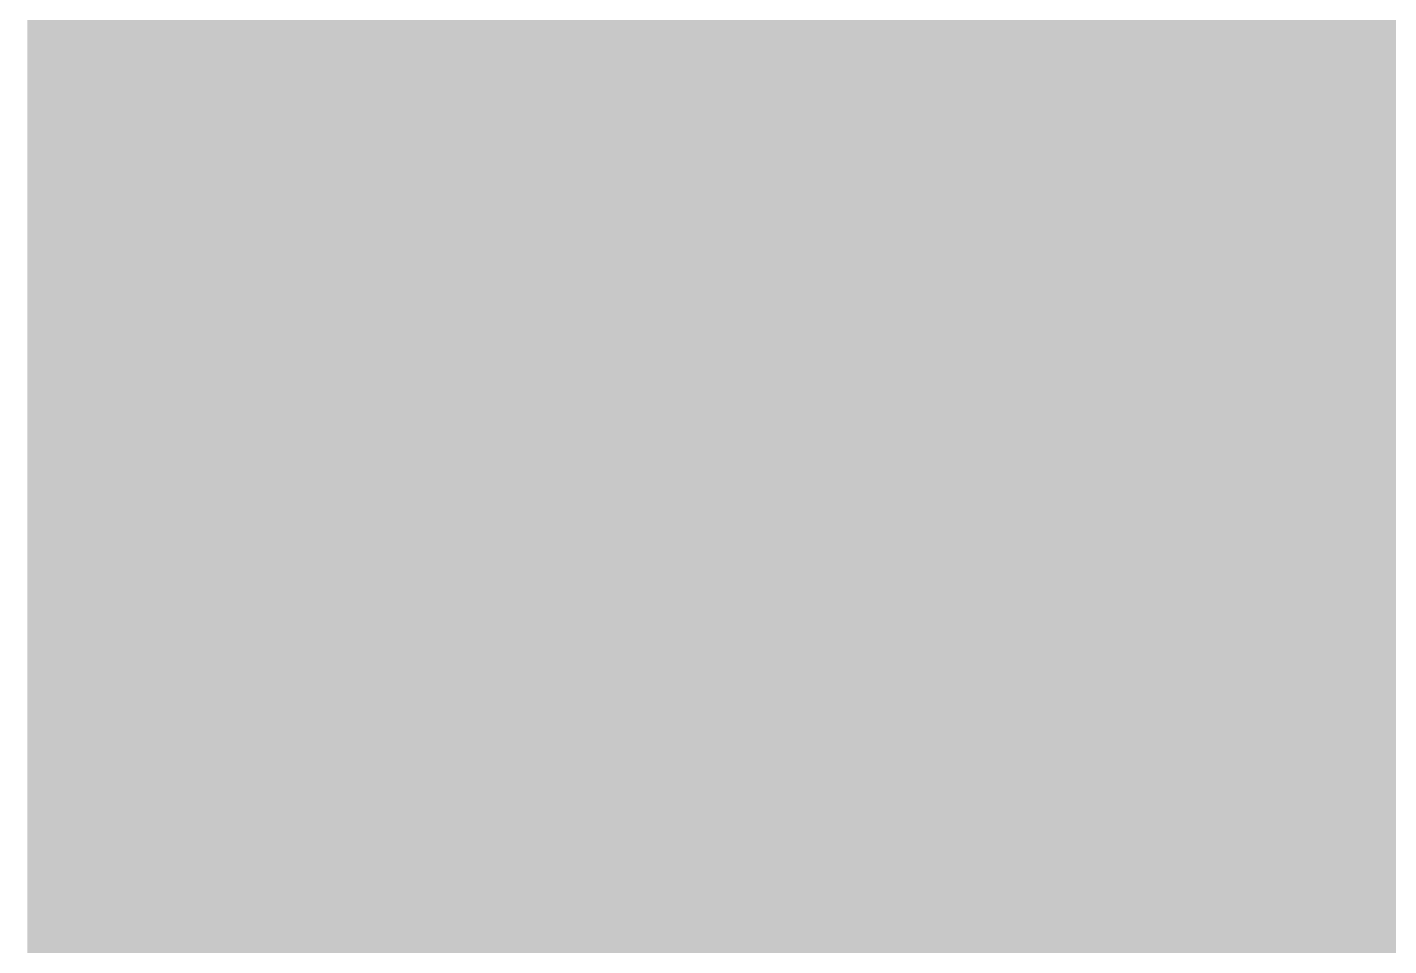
# Model space of a CAD drawing. Extents: x -0.1 to 65.1, y -1.2 to 30.1.
# Drawn here: x 29.7658 to 30.1385, y 7.5514 to 7.8029 of the extents above; entities that cross this region are included whole.
import ezdxf

# ---------------------------------------------------------------- set-up
doc = ezdxf.new("R2010")
doc.units = 0
doc.header["$MEASUREMENT"] = 0
doc.layers.get('0').update_dxf_attribs({"linetype": 'CONTINUOUS'})
doc.layers.add('2D_LINE_126', color=7, linetype='CONTINUOUS')

# ---------------------------------------------------------------- blocks, each defined once
blk = doc.blocks.new('DRAWING_63')
at = {"layer": '2D_LINE_126', "const_width": 0.0254}
for points in [[(-0.56007, 0.03429), (-0.56007, 0.04572), (-0.56007, 0.05715), (-0.56007, 0.06858), (-0.56007, 0.08001), (-0.56007, 0.09144), (-0.56007, 0.10287), (-0.56007, 0.1143), (-0.56007, 0.12573), (-0.56007, 0.13716), (-0.56007, 0.14859), (-0.56007, 0.16002), (-0.56007, 0.17145), (-0.56007, 0.18288), (-0.56007, 0.19431), (-0.56007, 0.20574), (-0.56007, 0.21717), (-0.56007, 0.2286), (-0.56007, 0.24003), (-0.56007, 0.25146), (-0.56007, 0.26289), (-0.56007, 0.27432), (-0.56007, 0.28575), (-0.56007, 0.29718), (-0.56007, 0.30861), (-0.56007, 0.32004)], [(-0.54864, 0.03429), (-0.54864, 0.04572), (-0.54864, 0.05715), (-0.54864, 0.06858), (-0.54864, 0.08001), (-0.54864, 0.09144), (-0.54864, 0.10287), (-0.54864, 0.1143), (-0.54864, 0.12573), (-0.54864, 0.13716), (-0.54864, 0.14859), (-0.54864, 0.16002), (-0.54864, 0.17145), (-0.54864, 0.18288), (-0.54864, 0.19431), (-0.54864, 0.20574), (-0.54864, 0.21717), (-0.54864, 0.2286), (-0.54864, 0.24003), (-0.54864, 0.25146), (-0.54864, 0.26289), (-0.54864, 0.27432), (-0.54864, 0.28575), (-0.54864, 0.29718), (-0.54864, 0.30861), (-0.54864, 0.32004)], [(-0.53721, 0.03429), (-0.53721, 0.04572), (-0.53721, 0.05715), (-0.53721, 0.06858), (-0.53721, 0.08001), (-0.53721, 0.09144), (-0.53721, 0.10287), (-0.53721, 0.1143), (-0.53721, 0.12573), (-0.53721, 0.13716), (-0.53721, 0.14859), (-0.53721, 0.16002), (-0.53721, 0.17145), (-0.53721, 0.18288), (-0.53721, 0.19431), (-0.53721, 0.20574), (-0.53721, 0.21717), (-0.53721, 0.2286), (-0.53721, 0.24003), (-0.53721, 0.25146), (-0.53721, 0.26289), (-0.53721, 0.27432), (-0.53721, 0.28575), (-0.53721, 0.29718), (-0.53721, 0.30861), (-0.53721, 0.32004)], [(-0.52578, 0.03429), (-0.52578, 0.04572), (-0.52578, 0.05715), (-0.52578, 0.06858), (-0.52578, 0.08001), (-0.52578, 0.09144), (-0.52578, 0.10287), (-0.52578, 0.1143), (-0.52578, 0.12573), (-0.52578, 0.13716), (-0.52578, 0.14859), (-0.52578, 0.16002), (-0.52578, 0.17145), (-0.52578, 0.18288), (-0.52578, 0.19431), (-0.52578, 0.20574), (-0.52578, 0.21717), (-0.52578, 0.2286), (-0.52578, 0.24003), (-0.52578, 0.25146), (-0.52578, 0.26289), (-0.52578, 0.27432), (-0.52578, 0.28575), (-0.52578, 0.29718), (-0.52578, 0.30861), (-0.52578, 0.32004)], [(-0.51435, 0.03429), (-0.51435, 0.04572), (-0.51435, 0.05715), (-0.51435, 0.06858), (-0.51435, 0.08001), (-0.51435, 0.09144), (-0.51435, 0.10287), (-0.51435, 0.1143), (-0.51435, 0.12573), (-0.51435, 0.13716), (-0.51435, 0.14859), (-0.51435, 0.16002), (-0.51435, 0.17145), (-0.51435, 0.18288), (-0.51435, 0.19431), (-0.51435, 0.20574), (-0.51435, 0.21717), (-0.51435, 0.2286), (-0.51435, 0.24003), (-0.51435, 0.25146), (-0.51435, 0.26289), (-0.51435, 0.27432), (-0.51435, 0.28575), (-0.51435, 0.29718), (-0.51435, 0.30861), (-0.51435, 0.32004)], [(-0.50292, 0.03429), (-0.50292, 0.04572), (-0.50292, 0.05715), (-0.50292, 0.06858), (-0.50292, 0.08001), (-0.50292, 0.09144), (-0.50292, 0.10287), (-0.50292, 0.1143), (-0.50292, 0.12573), (-0.50292, 0.13716), (-0.50292, 0.14859), (-0.50292, 0.16002), (-0.50292, 0.17145), (-0.50292, 0.18288), (-0.50292, 0.19431), (-0.50292, 0.20574), (-0.50292, 0.21717), (-0.50292, 0.2286), (-0.50292, 0.24003), (-0.50292, 0.25146), (-0.50292, 0.26289), (-0.50292, 0.27432), (-0.50292, 0.28575), (-0.50292, 0.29718), (-0.50292, 0.30861), (-0.50292, 0.32004)], [(-0.49149, 0.03429), (-0.49149, 0.04572), (-0.49149, 0.05715), (-0.49149, 0.06858), (-0.49149, 0.08001), (-0.49149, 0.09144), (-0.49149, 0.10287), (-0.49149, 0.1143), (-0.49149, 0.12573), (-0.49149, 0.13716), (-0.49149, 0.14859), (-0.49149, 0.16002), (-0.49149, 0.17145), (-0.49149, 0.18288), (-0.49149, 0.19431), (-0.49149, 0.20574), (-0.49149, 0.21717), (-0.49149, 0.2286), (-0.49149, 0.24003), (-0.49149, 0.25146), (-0.49149, 0.26289), (-0.49149, 0.27432), (-0.49149, 0.28575), (-0.49149, 0.29718), (-0.49149, 0.30861), (-0.49149, 0.32004)], [(-0.48006, 0.03429), (-0.48006, 0.04572), (-0.48006, 0.05715), (-0.48006, 0.06858), (-0.48006, 0.08001), (-0.48006, 0.09144), (-0.48006, 0.10287), (-0.48006, 0.1143), (-0.48006, 0.12573), (-0.48006, 0.13716), (-0.48006, 0.14859), (-0.48006, 0.16002), (-0.48006, 0.17145), (-0.48006, 0.18288), (-0.48006, 0.19431), (-0.48006, 0.20574), (-0.48006, 0.21717), (-0.48006, 0.2286), (-0.48006, 0.24003), (-0.48006, 0.25146), (-0.48006, 0.26289), (-0.48006, 0.27432), (-0.48006, 0.28575), (-0.48006, 0.29718), (-0.48006, 0.30861), (-0.48006, 0.32004)], [(-0.46863, 0.03429), (-0.46863, 0.04572), (-0.46863, 0.05715), (-0.46863, 0.06858), (-0.46863, 0.08001), (-0.46863, 0.09144), (-0.46863, 0.10287), (-0.46863, 0.1143), (-0.46863, 0.12573), (-0.46863, 0.13716), (-0.46863, 0.14859), (-0.46863, 0.16002), (-0.46863, 0.17145), (-0.46863, 0.18288), (-0.46863, 0.19431), (-0.46863, 0.20574), (-0.46863, 0.21717), (-0.46863, 0.2286), (-0.46863, 0.24003), (-0.46863, 0.25146), (-0.46863, 0.26289), (-0.46863, 0.27432), (-0.46863, 0.28575), (-0.46863, 0.29718), (-0.46863, 0.30861), (-0.46863, 0.32004)], [(-0.4572, 0.03429), (-0.4572, 0.04572), (-0.4572, 0.05715), (-0.4572, 0.06858), (-0.4572, 0.08001), (-0.4572, 0.09144), (-0.4572, 0.10287), (-0.4572, 0.1143), (-0.4572, 0.12573), (-0.4572, 0.13716), (-0.4572, 0.14859), (-0.4572, 0.16002), (-0.4572, 0.17145), (-0.4572, 0.18288), (-0.4572, 0.19431), (-0.4572, 0.20574), (-0.4572, 0.21717), (-0.4572, 0.2286), (-0.4572, 0.24003), (-0.4572, 0.25146), (-0.4572, 0.26289), (-0.4572, 0.27432), (-0.4572, 0.28575), (-0.4572, 0.29718), (-0.4572, 0.30861), (-0.4572, 0.32004)], [(-0.44577, 0.03429), (-0.44577, 0.04572), (-0.44577, 0.05715), (-0.44577, 0.06858), (-0.44577, 0.08001), (-0.44577, 0.09144), (-0.44577, 0.10287), (-0.44577, 0.1143), (-0.44577, 0.12573), (-0.44577, 0.13716), (-0.44577, 0.14859), (-0.44577, 0.16002), (-0.44577, 0.17145), (-0.44577, 0.18288), (-0.44577, 0.19431), (-0.44577, 0.20574), (-0.44577, 0.21717), (-0.44577, 0.2286), (-0.44577, 0.24003), (-0.44577, 0.25146), (-0.44577, 0.26289), (-0.44577, 0.27432), (-0.44577, 0.28575), (-0.44577, 0.29718), (-0.44577, 0.30861), (-0.44577, 0.32004)], [(-0.43434, 0.03429), (-0.43434, 0.04572), (-0.43434, 0.05715), (-0.43434, 0.06858), (-0.43434, 0.08001), (-0.43434, 0.09144), (-0.43434, 0.10287), (-0.43434, 0.1143), (-0.43434, 0.12573), (-0.43434, 0.13716), (-0.43434, 0.14859), (-0.43434, 0.16002), (-0.43434, 0.17145), (-0.43434, 0.18288), (-0.43434, 0.19431), (-0.43434, 0.20574), (-0.43434, 0.21717), (-0.43434, 0.2286), (-0.43434, 0.24003), (-0.43434, 0.25146), (-0.43434, 0.26289), (-0.43434, 0.27432), (-0.43434, 0.28575), (-0.43434, 0.29718), (-0.43434, 0.30861), (-0.43434, 0.32004)], [(-0.42291, 0.03429), (-0.42291, 0.04572), (-0.42291, 0.05715), (-0.42291, 0.06858), (-0.42291, 0.08001), (-0.42291, 0.09144), (-0.42291, 0.10287), (-0.42291, 0.1143), (-0.42291, 0.12573), (-0.42291, 0.13716), (-0.42291, 0.14859), (-0.42291, 0.16002), (-0.42291, 0.17145), (-0.42291, 0.18288), (-0.42291, 0.19431), (-0.42291, 0.20574), (-0.42291, 0.21717), (-0.42291, 0.2286), (-0.42291, 0.24003), (-0.42291, 0.25146), (-0.42291, 0.26289), (-0.42291, 0.27432), (-0.42291, 0.28575), (-0.42291, 0.29718), (-0.42291, 0.30861), (-0.42291, 0.32004)], [(-0.41148, 0.03429), (-0.41148, 0.04572), (-0.41148, 0.05715), (-0.41148, 0.06858), (-0.41148, 0.08001), (-0.41148, 0.09144), (-0.41148, 0.10287), (-0.41148, 0.1143), (-0.41148, 0.12573), (-0.41148, 0.13716), (-0.41148, 0.14859), (-0.41148, 0.16002), (-0.41148, 0.17145), (-0.41148, 0.18288), (-0.41148, 0.19431), (-0.41148, 0.20574), (-0.41148, 0.21717), (-0.41148, 0.2286), (-0.41148, 0.24003), (-0.41148, 0.25146), (-0.41148, 0.26289), (-0.41148, 0.27432), (-0.41148, 0.28575), (-0.41148, 0.29718), (-0.41148, 0.30861), (-0.41148, 0.32004)], [(-0.40005, 0.03429), (-0.40005, 0.04572), (-0.40005, 0.05715), (-0.40005, 0.06858), (-0.40005, 0.08001), (-0.40005, 0.09144), (-0.40005, 0.10287), (-0.40005, 0.1143), (-0.40005, 0.12573), (-0.40005, 0.13716), (-0.40005, 0.14859), (-0.40005, 0.16002), (-0.40005, 0.17145), (-0.40005, 0.18288), (-0.40005, 0.19431), (-0.40005, 0.20574), (-0.40005, 0.21717), (-0.40005, 0.2286), (-0.40005, 0.24003), (-0.40005, 0.25146), (-0.40005, 0.26289), (-0.40005, 0.27432), (-0.40005, 0.28575), (-0.40005, 0.29718), (-0.40005, 0.30861), (-0.40005, 0.32004)], [(-0.38862, 0.03429), (-0.38862, 0.04572), (-0.38862, 0.05715), (-0.38862, 0.06858), (-0.38862, 0.08001), (-0.38862, 0.09144), (-0.38862, 0.10287), (-0.38862, 0.1143), (-0.38862, 0.12573), (-0.38862, 0.13716), (-0.38862, 0.14859), (-0.38862, 0.16002), (-0.38862, 0.17145), (-0.38862, 0.18288), (-0.38862, 0.19431), (-0.38862, 0.20574), (-0.38862, 0.21717), (-0.38862, 0.2286), (-0.38862, 0.24003), (-0.38862, 0.25146), (-0.38862, 0.26289), (-0.38862, 0.27432), (-0.38862, 0.28575), (-0.38862, 0.29718), (-0.38862, 0.30861), (-0.38862, 0.32004)], [(-0.37719, 0.03429), (-0.37719, 0.04572), (-0.37719, 0.05715), (-0.37719, 0.06858), (-0.37719, 0.08001), (-0.37719, 0.09144), (-0.37719, 0.10287), (-0.37719, 0.1143), (-0.37719, 0.12573), (-0.37719, 0.13716), (-0.37719, 0.14859), (-0.37719, 0.16002), (-0.37719, 0.17145), (-0.37719, 0.18288), (-0.37719, 0.19431), (-0.37719, 0.20574), (-0.37719, 0.21717), (-0.37719, 0.2286), (-0.37719, 0.24003), (-0.37719, 0.25146), (-0.37719, 0.26289), (-0.37719, 0.27432), (-0.37719, 0.28575), (-0.37719, 0.29718), (-0.37719, 0.30861), (-0.37719, 0.32004)], [(-0.36576, 0.03429), (-0.36576, 0.04572), (-0.36576, 0.05715), (-0.36576, 0.06858), (-0.36576, 0.08001), (-0.36576, 0.09144), (-0.36576, 0.10287), (-0.36576, 0.1143), (-0.36576, 0.12573), (-0.36576, 0.13716), (-0.36576, 0.14859), (-0.36576, 0.16002), (-0.36576, 0.17145), (-0.36576, 0.18288), (-0.36576, 0.19431), (-0.36576, 0.20574), (-0.36576, 0.21717), (-0.36576, 0.2286), (-0.36576, 0.24003), (-0.36576, 0.25146), (-0.36576, 0.26289), (-0.36576, 0.27432), (-0.36576, 0.28575), (-0.36576, 0.29718), (-0.36576, 0.30861), (-0.36576, 0.32004)], [(-0.35433, 0.03429), (-0.35433, 0.04572), (-0.35433, 0.05715), (-0.35433, 0.06858), (-0.35433, 0.08001), (-0.35433, 0.09144), (-0.35433, 0.10287), (-0.35433, 0.1143), (-0.35433, 0.12573), (-0.35433, 0.13716), (-0.35433, 0.14859), (-0.35433, 0.16002), (-0.35433, 0.17145), (-0.35433, 0.18288), (-0.35433, 0.19431), (-0.35433, 0.20574), (-0.35433, 0.21717), (-0.35433, 0.2286), (-0.35433, 0.24003), (-0.35433, 0.25146), (-0.35433, 0.26289), (-0.35433, 0.27432), (-0.35433, 0.28575), (-0.35433, 0.29718), (-0.35433, 0.30861), (-0.35433, 0.32004)], [(-0.3429, 0.03429), (-0.3429, 0.04572), (-0.3429, 0.05715), (-0.3429, 0.06858), (-0.3429, 0.08001), (-0.3429, 0.09144), (-0.3429, 0.10287), (-0.3429, 0.1143), (-0.3429, 0.12573), (-0.3429, 0.13716), (-0.3429, 0.14859), (-0.3429, 0.16002), (-0.3429, 0.17145), (-0.3429, 0.18288), (-0.3429, 0.19431), (-0.3429, 0.20574), (-0.3429, 0.21717), (-0.3429, 0.2286), (-0.3429, 0.24003), (-0.3429, 0.25146), (-0.3429, 0.26289), (-0.3429, 0.27432), (-0.3429, 0.28575), (-0.3429, 0.29718), (-0.3429, 0.30861), (-0.3429, 0.32004)], [(-0.33147, 0.03429), (-0.33147, 0.04572), (-0.33147, 0.05715), (-0.33147, 0.06858), (-0.33147, 0.08001), (-0.33147, 0.09144), (-0.33147, 0.10287), (-0.33147, 0.1143), (-0.33147, 0.12573), (-0.33147, 0.13716), (-0.33147, 0.14859), (-0.33147, 0.16002), (-0.33147, 0.17145), (-0.33147, 0.18288), (-0.33147, 0.19431), (-0.33147, 0.20574), (-0.33147, 0.21717), (-0.33147, 0.2286), (-0.33147, 0.24003), (-0.33147, 0.25146), (-0.33147, 0.26289), (-0.33147, 0.27432), (-0.33147, 0.28575), (-0.33147, 0.29718), (-0.33147, 0.30861), (-0.33147, 0.32004)], [(-0.32004, 0.03429), (-0.32004, 0.04572), (-0.32004, 0.05715), (-0.32004, 0.06858), (-0.32004, 0.08001), (-0.32004, 0.09144), (-0.32004, 0.10287), (-0.32004, 0.1143), (-0.32004, 0.12573), (-0.32004, 0.13716), (-0.32004, 0.14859), (-0.32004, 0.16002), (-0.32004, 0.17145), (-0.32004, 0.18288), (-0.32004, 0.19431), (-0.32004, 0.20574), (-0.32004, 0.21717), (-0.32004, 0.2286), (-0.32004, 0.24003), (-0.32004, 0.25146), (-0.32004, 0.26289), (-0.32004, 0.27432), (-0.32004, 0.28575), (-0.32004, 0.29718), (-0.32004, 0.30861), (-0.32004, 0.32004)], [(-0.30861, 0.03429), (-0.30861, 0.04572), (-0.30861, 0.05715), (-0.30861, 0.06858), (-0.30861, 0.08001), (-0.30861, 0.09144), (-0.30861, 0.10287), (-0.30861, 0.1143), (-0.30861, 0.12573), (-0.30861, 0.13716), (-0.30861, 0.14859), (-0.30861, 0.16002), (-0.30861, 0.17145), (-0.30861, 0.18288), (-0.30861, 0.19431), (-0.30861, 0.20574), (-0.30861, 0.21717), (-0.30861, 0.2286), (-0.30861, 0.24003), (-0.30861, 0.25146), (-0.30861, 0.26289), (-0.30861, 0.27432), (-0.30861, 0.28575), (-0.30861, 0.29718), (-0.30861, 0.30861), (-0.30861, 0.32004)], [(-0.26289, 0.03429), (-0.26289, 0.04572), (-0.26289, 0.05715), (-0.26289, 0.06858), (-0.26289, 0.08001), (-0.26289, 0.09144), (-0.26289, 0.10287), (-0.26289, 0.1143), (-0.26289, 0.12573), (-0.26289, 0.13716), (-0.26289, 0.14859), (-0.26289, 0.16002), (-0.26289, 0.17145), (-0.26289, 0.18288), (-0.26289, 0.19431), (-0.26289, 0.20574), (-0.26289, 0.21717), (-0.26289, 0.2286), (-0.26289, 0.24003), (-0.26289, 0.25146), (-0.26289, 0.26289), (-0.26289, 0.27432), (-0.26289, 0.28575), (-0.26289, 0.29718), (-0.26289, 0.30861), (-0.26289, 0.32004)], [(-0.5715, 0.32004), (-0.5715, 0.30861), (-0.5715, 0.29718), (-0.5715, 0.28575), (-0.5715, 0.27432), (-0.5715, 0.26289), (-0.5715, 0.25146), (-0.5715, 0.24003), (-0.5715, 0.2286), (-0.5715, 0.21717), (-0.5715, 0.20574), (-0.5715, 0.19431), (-0.5715, 0.18288), (-0.5715, 0.17145), (-0.5715, 0.16002), (-0.5715, 0.14859), (-0.5715, 0.13716), (-0.5715, 0.12573), (-0.5715, 0.1143), (-0.5715, 0.10287), (-0.5715, 0.09144), (-0.5715, 0.08001), (-0.5715, 0.06858), (-0.5715, 0.05715), (-0.5715, 0.04572), (-0.5715, 0.03429)], [(-0.28575, 0.03429), (-0.28575, 0.04572), (-0.28575, 0.05715), (-0.28575, 0.06858), (-0.28575, 0.08001), (-0.28575, 0.09144), (-0.28575, 0.10287), (-0.28575, 0.1143), (-0.28575, 0.12573), (-0.28575, 0.13716), (-0.28575, 0.14859), (-0.28575, 0.16002), (-0.28575, 0.17145), (-0.28575, 0.18288), (-0.28575, 0.19431), (-0.28575, 0.20574), (-0.28575, 0.21717), (-0.28575, 0.2286), (-0.28575, 0.24003), (-0.28575, 0.25146), (-0.28575, 0.26289), (-0.28575, 0.27432), (-0.28575, 0.28575), (-0.28575, 0.29718), (-0.28575, 0.30861), (-0.28575, 0.32004)], [(-0.27432, 0.03429), (-0.27432, 0.04572), (-0.27432, 0.05715), (-0.27432, 0.06858), (-0.27432, 0.08001), (-0.27432, 0.09144), (-0.27432, 0.10287), (-0.27432, 0.1143), (-0.27432, 0.12573), (-0.27432, 0.13716), (-0.27432, 0.14859), (-0.27432, 0.16002), (-0.27432, 0.17145), (-0.27432, 0.18288), (-0.27432, 0.19431), (-0.27432, 0.20574), (-0.27432, 0.21717), (-0.27432, 0.2286), (-0.27432, 0.24003), (-0.27432, 0.25146), (-0.27432, 0.26289), (-0.27432, 0.27432), (-0.27432, 0.28575), (-0.27432, 0.29718), (-0.27432, 0.30861), (-0.27432, 0.32004)], [(-0.25146, 0.03429), (-0.25146, 0.04572), (-0.25146, 0.05715), (-0.25146, 0.06858), (-0.25146, 0.08001), (-0.25146, 0.09144), (-0.25146, 0.10287), (-0.25146, 0.1143), (-0.25146, 0.12573), (-0.25146, 0.13716), (-0.25146, 0.14859), (-0.25146, 0.16002), (-0.25146, 0.17145), (-0.25146, 0.18288), (-0.25146, 0.19431), (-0.25146, 0.20574), (-0.25146, 0.21717), (-0.25146, 0.2286), (-0.25146, 0.24003), (-0.25146, 0.25146), (-0.25146, 0.26289), (-0.25146, 0.27432), (-0.25146, 0.28575), (-0.25146, 0.29718), (-0.25146, 0.30861), (-0.25146, 0.32004)], [(-0.2286, 0.03429), (-0.2286, 0.04572), (-0.2286, 0.05715), (-0.2286, 0.06858), (-0.2286, 0.08001), (-0.2286, 0.09144), (-0.2286, 0.10287), (-0.2286, 0.1143), (-0.2286, 0.12573), (-0.2286, 0.13716), (-0.2286, 0.14859), (-0.2286, 0.16002), (-0.2286, 0.17145), (-0.2286, 0.18288), (-0.2286, 0.19431), (-0.2286, 0.20574), (-0.2286, 0.21717), (-0.2286, 0.2286), (-0.2286, 0.24003), (-0.2286, 0.25146), (-0.2286, 0.26289), (-0.2286, 0.27432), (-0.2286, 0.28575), (-0.2286, 0.29718), (-0.2286, 0.30861), (-0.2286, 0.32004)], [(-0.21717, 0.03429), (-0.21717, 0.04572), (-0.21717, 0.05715), (-0.21717, 0.06858), (-0.21717, 0.08001), (-0.21717, 0.09144), (-0.21717, 0.10287), (-0.21717, 0.1143), (-0.21717, 0.12573), (-0.21717, 0.13716), (-0.21717, 0.14859), (-0.21717, 0.16002), (-0.21717, 0.17145), (-0.21717, 0.18288), (-0.21717, 0.19431), (-0.21717, 0.20574), (-0.21717, 0.21717), (-0.21717, 0.2286), (-0.21717, 0.24003), (-0.21717, 0.25146), (-0.21717, 0.26289), (-0.21717, 0.27432), (-0.21717, 0.28575), (-0.21717, 0.29718), (-0.21717, 0.30861), (-0.21717, 0.32004)], [(-0.19431, 0.30861), (-0.20574, 0.30861), (-0.20574, 0.32004)], [(-0.19431, 0.29718), (-0.20574, 0.29718), (-0.20574, 0.30861), (-0.21717, 0.30861), (-0.2286, 0.30861), (-0.24003, 0.30861), (-0.24003, 0.32004)], [(-0.19431, 0.28575), (-0.20574, 0.28575), (-0.20574, 0.29718), (-0.21717, 0.29718), (-0.2286, 0.29718), (-0.24003, 0.29718), (-0.24003, 0.30861), (-0.25146, 0.30861), (-0.26289, 0.30861), (-0.27432, 0.30861), (-0.28575, 0.30861), (-0.29718, 0.30861), (-0.29718, 0.32004)], [(-0.19431, 0.27432), (-0.20574, 0.27432), (-0.20574, 0.28575), (-0.21717, 0.28575), (-0.2286, 0.28575), (-0.24003, 0.28575), (-0.24003, 0.29718), (-0.25146, 0.29718), (-0.26289, 0.29718), (-0.27432, 0.29718), (-0.28575, 0.29718), (-0.29718, 0.29718), (-0.29718, 0.30861), (-0.30861, 0.30861), (-0.32004, 0.30861), (-0.33147, 0.30861), (-0.3429, 0.30861), (-0.35433, 0.30861), (-0.36576, 0.30861), (-0.37719, 0.30861), (-0.38862, 0.30861), (-0.40005, 0.30861), (-0.41148, 0.30861), (-0.42291, 0.30861), (-0.43434, 0.30861), (-0.44577, 0.30861), (-0.4572, 0.30861), (-0.46863, 0.30861), (-0.48006, 0.30861), (-0.49149, 0.30861), (-0.50292, 0.30861), (-0.51435, 0.30861), (-0.52578, 0.30861), (-0.53721, 0.30861), (-0.54864, 0.30861), (-0.56007, 0.30861), (-0.5715, 0.30861)], [(-0.19431, 0.26289), (-0.20574, 0.26289), (-0.20574, 0.27432), (-0.21717, 0.27432), (-0.2286, 0.27432), (-0.24003, 0.27432), (-0.24003, 0.28575), (-0.25146, 0.28575), (-0.26289, 0.28575), (-0.27432, 0.28575), (-0.28575, 0.28575), (-0.29718, 0.28575), (-0.29718, 0.29718), (-0.30861, 0.29718), (-0.32004, 0.29718), (-0.33147, 0.29718), (-0.3429, 0.29718), (-0.35433, 0.29718), (-0.36576, 0.29718), (-0.37719, 0.29718), (-0.38862, 0.29718), (-0.40005, 0.29718), (-0.41148, 0.29718), (-0.42291, 0.29718), (-0.43434, 0.29718), (-0.44577, 0.29718), (-0.4572, 0.29718), (-0.46863, 0.29718), (-0.48006, 0.29718), (-0.49149, 0.29718), (-0.50292, 0.29718), (-0.51435, 0.29718), (-0.52578, 0.29718), (-0.53721, 0.29718), (-0.54864, 0.29718), (-0.56007, 0.29718), (-0.5715, 0.29718)], [(-0.19431, 0.25146), (-0.20574, 0.25146), (-0.20574, 0.26289), (-0.21717, 0.26289), (-0.2286, 0.26289), (-0.24003, 0.26289), (-0.24003, 0.27432), (-0.25146, 0.27432), (-0.26289, 0.27432), (-0.27432, 0.27432), (-0.28575, 0.27432), (-0.29718, 0.27432), (-0.29718, 0.28575), (-0.30861, 0.28575), (-0.32004, 0.28575), (-0.33147, 0.28575), (-0.3429, 0.28575), (-0.35433, 0.28575), (-0.36576, 0.28575), (-0.37719, 0.28575), (-0.38862, 0.28575), (-0.40005, 0.28575), (-0.41148, 0.28575), (-0.42291, 0.28575), (-0.43434, 0.28575), (-0.44577, 0.28575), (-0.4572, 0.28575), (-0.46863, 0.28575), (-0.48006, 0.28575), (-0.49149, 0.28575), (-0.50292, 0.28575), (-0.51435, 0.28575), (-0.52578, 0.28575), (-0.53721, 0.28575), (-0.54864, 0.28575), (-0.56007, 0.28575), (-0.5715, 0.28575)], [(-0.19431, 0.24003), (-0.20574, 0.24003), (-0.20574, 0.25146), (-0.21717, 0.25146), (-0.2286, 0.25146), (-0.24003, 0.25146), (-0.24003, 0.26289), (-0.25146, 0.26289), (-0.26289, 0.26289), (-0.27432, 0.26289), (-0.28575, 0.26289), (-0.29718, 0.26289), (-0.29718, 0.27432), (-0.30861, 0.27432), (-0.32004, 0.27432), (-0.33147, 0.27432), (-0.3429, 0.27432), (-0.35433, 0.27432), (-0.36576, 0.27432), (-0.37719, 0.27432), (-0.38862, 0.27432), (-0.40005, 0.27432), (-0.41148, 0.27432), (-0.42291, 0.27432), (-0.43434, 0.27432), (-0.44577, 0.27432), (-0.4572, 0.27432), (-0.46863, 0.27432), (-0.48006, 0.27432), (-0.49149, 0.27432), (-0.50292, 0.27432), (-0.51435, 0.27432), (-0.52578, 0.27432), (-0.53721, 0.27432), (-0.54864, 0.27432), (-0.56007, 0.27432), (-0.5715, 0.27432)], [(-0.19431, 0.2286), (-0.20574, 0.2286), (-0.20574, 0.24003), (-0.21717, 0.24003), (-0.2286, 0.24003), (-0.24003, 0.24003), (-0.24003, 0.25146), (-0.25146, 0.25146), (-0.26289, 0.25146), (-0.27432, 0.25146), (-0.28575, 0.25146), (-0.29718, 0.25146), (-0.29718, 0.26289), (-0.30861, 0.26289), (-0.32004, 0.26289), (-0.33147, 0.26289), (-0.3429, 0.26289), (-0.35433, 0.26289), (-0.36576, 0.26289), (-0.37719, 0.26289), (-0.38862, 0.26289), (-0.40005, 0.26289), (-0.41148, 0.26289), (-0.42291, 0.26289), (-0.43434, 0.26289), (-0.44577, 0.26289), (-0.4572, 0.26289), (-0.46863, 0.26289), (-0.48006, 0.26289), (-0.49149, 0.26289), (-0.50292, 0.26289), (-0.51435, 0.26289), (-0.52578, 0.26289), (-0.53721, 0.26289), (-0.54864, 0.26289), (-0.56007, 0.26289), (-0.5715, 0.26289)], [(-0.19431, 0.21717), (-0.20574, 0.21717), (-0.20574, 0.2286), (-0.21717, 0.2286), (-0.2286, 0.2286), (-0.24003, 0.2286), (-0.24003, 0.24003), (-0.25146, 0.24003), (-0.26289, 0.24003), (-0.27432, 0.24003), (-0.28575, 0.24003), (-0.29718, 0.24003), (-0.29718, 0.25146), (-0.30861, 0.25146), (-0.32004, 0.25146), (-0.33147, 0.25146), (-0.3429, 0.25146), (-0.35433, 0.25146), (-0.36576, 0.25146), (-0.37719, 0.25146), (-0.38862, 0.25146), (-0.40005, 0.25146), (-0.41148, 0.25146), (-0.42291, 0.25146), (-0.43434, 0.25146), (-0.44577, 0.25146), (-0.4572, 0.25146), (-0.46863, 0.25146), (-0.48006, 0.25146), (-0.49149, 0.25146), (-0.50292, 0.25146), (-0.51435, 0.25146), (-0.52578, 0.25146), (-0.53721, 0.25146), (-0.54864, 0.25146), (-0.56007, 0.25146), (-0.5715, 0.25146)], [(-0.19431, 0.20574), (-0.20574, 0.20574), (-0.20574, 0.21717), (-0.21717, 0.21717), (-0.2286, 0.21717), (-0.24003, 0.21717), (-0.24003, 0.2286), (-0.25146, 0.2286), (-0.26289, 0.2286), (-0.27432, 0.2286), (-0.28575, 0.2286), (-0.29718, 0.2286), (-0.29718, 0.24003), (-0.30861, 0.24003), (-0.32004, 0.24003), (-0.33147, 0.24003), (-0.3429, 0.24003), (-0.35433, 0.24003), (-0.36576, 0.24003), (-0.37719, 0.24003), (-0.38862, 0.24003), (-0.40005, 0.24003), (-0.41148, 0.24003), (-0.42291, 0.24003), (-0.43434, 0.24003), (-0.44577, 0.24003), (-0.4572, 0.24003), (-0.46863, 0.24003), (-0.48006, 0.24003), (-0.49149, 0.24003), (-0.50292, 0.24003), (-0.51435, 0.24003), (-0.52578, 0.24003), (-0.53721, 0.24003), (-0.54864, 0.24003), (-0.56007, 0.24003), (-0.5715, 0.24003)], [(-0.19431, 0.19431), (-0.20574, 0.19431), (-0.20574, 0.20574), (-0.21717, 0.20574), (-0.2286, 0.20574), (-0.24003, 0.20574), (-0.24003, 0.21717), (-0.25146, 0.21717), (-0.26289, 0.21717), (-0.27432, 0.21717), (-0.28575, 0.21717), (-0.29718, 0.21717), (-0.29718, 0.2286), (-0.30861, 0.2286), (-0.32004, 0.2286), (-0.33147, 0.2286), (-0.3429, 0.2286), (-0.35433, 0.2286), (-0.36576, 0.2286), (-0.37719, 0.2286), (-0.38862, 0.2286), (-0.40005, 0.2286), (-0.41148, 0.2286), (-0.42291, 0.2286), (-0.43434, 0.2286), (-0.44577, 0.2286), (-0.4572, 0.2286), (-0.46863, 0.2286), (-0.48006, 0.2286), (-0.49149, 0.2286), (-0.50292, 0.2286), (-0.51435, 0.2286), (-0.52578, 0.2286), (-0.53721, 0.2286), (-0.54864, 0.2286), (-0.56007, 0.2286), (-0.5715, 0.2286)], [(-0.19431, 0.18288), (-0.20574, 0.18288), (-0.20574, 0.19431), (-0.21717, 0.19431), (-0.2286, 0.19431), (-0.24003, 0.19431), (-0.24003, 0.20574), (-0.25146, 0.20574), (-0.26289, 0.20574), (-0.27432, 0.20574), (-0.28575, 0.20574), (-0.29718, 0.20574), (-0.29718, 0.21717), (-0.30861, 0.21717), (-0.32004, 0.21717), (-0.33147, 0.21717), (-0.3429, 0.21717), (-0.35433, 0.21717), (-0.36576, 0.21717), (-0.37719, 0.21717), (-0.38862, 0.21717), (-0.40005, 0.21717), (-0.41148, 0.21717), (-0.42291, 0.21717), (-0.43434, 0.21717), (-0.44577, 0.21717), (-0.4572, 0.21717), (-0.46863, 0.21717), (-0.48006, 0.21717), (-0.49149, 0.21717), (-0.50292, 0.21717), (-0.51435, 0.21717), (-0.52578, 0.21717), (-0.53721, 0.21717), (-0.54864, 0.21717), (-0.56007, 0.21717), (-0.5715, 0.21717)], [(-0.19431, 0.17145), (-0.20574, 0.17145), (-0.20574, 0.18288), (-0.21717, 0.18288), (-0.2286, 0.18288), (-0.24003, 0.18288), (-0.24003, 0.19431), (-0.25146, 0.19431), (-0.26289, 0.19431), (-0.27432, 0.19431), (-0.28575, 0.19431), (-0.29718, 0.19431), (-0.29718, 0.20574), (-0.30861, 0.20574), (-0.32004, 0.20574), (-0.33147, 0.20574), (-0.3429, 0.20574), (-0.35433, 0.20574), (-0.36576, 0.20574), (-0.37719, 0.20574), (-0.38862, 0.20574), (-0.40005, 0.20574), (-0.41148, 0.20574), (-0.42291, 0.20574), (-0.43434, 0.20574), (-0.44577, 0.20574), (-0.4572, 0.20574), (-0.46863, 0.20574), (-0.48006, 0.20574), (-0.49149, 0.20574), (-0.50292, 0.20574), (-0.51435, 0.20574), (-0.52578, 0.20574), (-0.53721, 0.20574), (-0.54864, 0.20574), (-0.56007, 0.20574), (-0.5715, 0.20574)], [(-0.19431, 0.16002), (-0.20574, 0.16002), (-0.20574, 0.17145), (-0.21717, 0.17145), (-0.2286, 0.17145), (-0.24003, 0.17145), (-0.24003, 0.18288), (-0.25146, 0.18288), (-0.26289, 0.18288), (-0.27432, 0.18288), (-0.28575, 0.18288), (-0.29718, 0.18288), (-0.29718, 0.19431), (-0.30861, 0.19431), (-0.32004, 0.19431), (-0.33147, 0.19431), (-0.3429, 0.19431), (-0.35433, 0.19431), (-0.36576, 0.19431), (-0.37719, 0.19431), (-0.38862, 0.19431), (-0.40005, 0.19431), (-0.41148, 0.19431), (-0.42291, 0.19431), (-0.43434, 0.19431), (-0.44577, 0.19431), (-0.4572, 0.19431), (-0.46863, 0.19431), (-0.48006, 0.19431), (-0.49149, 0.19431), (-0.50292, 0.19431), (-0.51435, 0.19431), (-0.52578, 0.19431), (-0.53721, 0.19431), (-0.54864, 0.19431), (-0.56007, 0.19431), (-0.5715, 0.19431)], [(-0.19431, 0.14859), (-0.20574, 0.14859), (-0.20574, 0.16002), (-0.21717, 0.16002), (-0.2286, 0.16002), (-0.24003, 0.16002), (-0.24003, 0.17145), (-0.25146, 0.17145), (-0.26289, 0.17145), (-0.27432, 0.17145), (-0.28575, 0.17145), (-0.29718, 0.17145), (-0.29718, 0.18288), (-0.30861, 0.18288), (-0.32004, 0.18288), (-0.33147, 0.18288), (-0.3429, 0.18288), (-0.35433, 0.18288), (-0.36576, 0.18288), (-0.37719, 0.18288), (-0.38862, 0.18288), (-0.40005, 0.18288), (-0.41148, 0.18288), (-0.42291, 0.18288), (-0.43434, 0.18288), (-0.44577, 0.18288), (-0.4572, 0.18288), (-0.46863, 0.18288), (-0.48006, 0.18288), (-0.49149, 0.18288), (-0.50292, 0.18288), (-0.51435, 0.18288), (-0.52578, 0.18288), (-0.53721, 0.18288), (-0.54864, 0.18288), (-0.56007, 0.18288), (-0.5715, 0.18288)], [(-0.19431, 0.13716), (-0.20574, 0.13716), (-0.20574, 0.14859), (-0.21717, 0.14859), (-0.2286, 0.14859), (-0.24003, 0.14859), (-0.24003, 0.16002), (-0.25146, 0.16002), (-0.26289, 0.16002), (-0.27432, 0.16002), (-0.28575, 0.16002), (-0.29718, 0.16002), (-0.29718, 0.17145), (-0.30861, 0.17145), (-0.32004, 0.17145), (-0.33147, 0.17145), (-0.3429, 0.17145), (-0.35433, 0.17145), (-0.36576, 0.17145), (-0.37719, 0.17145), (-0.38862, 0.17145), (-0.40005, 0.17145), (-0.41148, 0.17145), (-0.42291, 0.17145), (-0.43434, 0.17145), (-0.44577, 0.17145), (-0.4572, 0.17145), (-0.46863, 0.17145), (-0.48006, 0.17145), (-0.49149, 0.17145), (-0.50292, 0.17145), (-0.51435, 0.17145), (-0.52578, 0.17145), (-0.53721, 0.17145), (-0.54864, 0.17145), (-0.56007, 0.17145), (-0.5715, 0.17145)], [(-0.19431, 0.12573), (-0.20574, 0.12573), (-0.20574, 0.13716), (-0.21717, 0.13716), (-0.2286, 0.13716), (-0.24003, 0.13716), (-0.24003, 0.14859), (-0.25146, 0.14859), (-0.26289, 0.14859), (-0.27432, 0.14859), (-0.28575, 0.14859), (-0.29718, 0.14859), (-0.29718, 0.16002), (-0.30861, 0.16002), (-0.32004, 0.16002), (-0.33147, 0.16002), (-0.3429, 0.16002), (-0.35433, 0.16002), (-0.36576, 0.16002), (-0.37719, 0.16002), (-0.38862, 0.16002), (-0.40005, 0.16002), (-0.41148, 0.16002), (-0.42291, 0.16002), (-0.43434, 0.16002), (-0.44577, 0.16002), (-0.4572, 0.16002), (-0.46863, 0.16002), (-0.48006, 0.16002), (-0.49149, 0.16002), (-0.50292, 0.16002), (-0.51435, 0.16002), (-0.52578, 0.16002), (-0.53721, 0.16002), (-0.54864, 0.16002), (-0.56007, 0.16002), (-0.5715, 0.16002)], [(-0.19431, 0.1143), (-0.20574, 0.1143), (-0.20574, 0.12573), (-0.21717, 0.12573), (-0.2286, 0.12573), (-0.24003, 0.12573), (-0.24003, 0.13716), (-0.25146, 0.13716), (-0.26289, 0.13716), (-0.27432, 0.13716), (-0.28575, 0.13716), (-0.29718, 0.13716), (-0.29718, 0.14859), (-0.30861, 0.14859), (-0.32004, 0.14859), (-0.33147, 0.14859), (-0.3429, 0.14859), (-0.35433, 0.14859), (-0.36576, 0.14859), (-0.37719, 0.14859), (-0.38862, 0.14859), (-0.40005, 0.14859), (-0.41148, 0.14859), (-0.42291, 0.14859), (-0.43434, 0.14859), (-0.44577, 0.14859), (-0.4572, 0.14859), (-0.46863, 0.14859), (-0.48006, 0.14859), (-0.49149, 0.14859), (-0.50292, 0.14859), (-0.51435, 0.14859), (-0.52578, 0.14859), (-0.53721, 0.14859), (-0.54864, 0.14859), (-0.56007, 0.14859), (-0.5715, 0.14859)], [(-0.19431, 0.10287), (-0.20574, 0.10287), (-0.20574, 0.1143), (-0.21717, 0.1143), (-0.2286, 0.1143), (-0.24003, 0.1143), (-0.24003, 0.12573), (-0.25146, 0.12573), (-0.26289, 0.12573), (-0.27432, 0.12573), (-0.28575, 0.12573), (-0.29718, 0.12573), (-0.29718, 0.13716), (-0.30861, 0.13716), (-0.32004, 0.13716), (-0.33147, 0.13716), (-0.3429, 0.13716), (-0.35433, 0.13716), (-0.36576, 0.13716), (-0.37719, 0.13716), (-0.38862, 0.13716), (-0.40005, 0.13716), (-0.41148, 0.13716), (-0.42291, 0.13716), (-0.43434, 0.13716), (-0.44577, 0.13716), (-0.4572, 0.13716), (-0.46863, 0.13716), (-0.48006, 0.13716), (-0.49149, 0.13716), (-0.50292, 0.13716), (-0.51435, 0.13716), (-0.52578, 0.13716), (-0.53721, 0.13716), (-0.54864, 0.13716), (-0.56007, 0.13716), (-0.5715, 0.13716)], [(-0.19431, 0.09144), (-0.20574, 0.09144), (-0.20574, 0.10287), (-0.21717, 0.10287), (-0.2286, 0.10287), (-0.24003, 0.10287), (-0.24003, 0.1143), (-0.25146, 0.1143), (-0.26289, 0.1143), (-0.27432, 0.1143), (-0.28575, 0.1143), (-0.29718, 0.1143), (-0.29718, 0.12573), (-0.30861, 0.12573), (-0.32004, 0.12573), (-0.33147, 0.12573), (-0.3429, 0.12573), (-0.35433, 0.12573), (-0.36576, 0.12573), (-0.37719, 0.12573), (-0.38862, 0.12573), (-0.40005, 0.12573), (-0.41148, 0.12573), (-0.42291, 0.12573), (-0.43434, 0.12573), (-0.44577, 0.12573), (-0.4572, 0.12573), (-0.46863, 0.12573), (-0.48006, 0.12573), (-0.49149, 0.12573), (-0.50292, 0.12573), (-0.51435, 0.12573), (-0.52578, 0.12573), (-0.53721, 0.12573), (-0.54864, 0.12573), (-0.56007, 0.12573), (-0.5715, 0.12573)], [(-0.19431, 0.08001), (-0.20574, 0.08001), (-0.20574, 0.09144), (-0.21717, 0.09144), (-0.2286, 0.09144), (-0.24003, 0.09144), (-0.24003, 0.10287), (-0.25146, 0.10287), (-0.26289, 0.10287), (-0.27432, 0.10287), (-0.28575, 0.10287), (-0.29718, 0.10287), (-0.29718, 0.1143), (-0.30861, 0.1143), (-0.32004, 0.1143), (-0.33147, 0.1143), (-0.3429, 0.1143), (-0.35433, 0.1143), (-0.36576, 0.1143), (-0.37719, 0.1143), (-0.38862, 0.1143), (-0.40005, 0.1143), (-0.41148, 0.1143), (-0.42291, 0.1143), (-0.43434, 0.1143), (-0.44577, 0.1143), (-0.4572, 0.1143), (-0.46863, 0.1143), (-0.48006, 0.1143), (-0.49149, 0.1143), (-0.50292, 0.1143), (-0.51435, 0.1143), (-0.52578, 0.1143), (-0.53721, 0.1143), (-0.54864, 0.1143), (-0.56007, 0.1143), (-0.5715, 0.1143)], [(-0.19431, 0.06858), (-0.20574, 0.06858), (-0.20574, 0.08001), (-0.21717, 0.08001), (-0.2286, 0.08001), (-0.24003, 0.08001), (-0.24003, 0.09144), (-0.25146, 0.09144), (-0.26289, 0.09144), (-0.27432, 0.09144), (-0.28575, 0.09144), (-0.29718, 0.09144), (-0.29718, 0.10287), (-0.30861, 0.10287), (-0.32004, 0.10287), (-0.33147, 0.10287), (-0.3429, 0.10287), (-0.35433, 0.10287), (-0.36576, 0.10287), (-0.37719, 0.10287), (-0.38862, 0.10287), (-0.40005, 0.10287), (-0.41148, 0.10287), (-0.42291, 0.10287), (-0.43434, 0.10287), (-0.44577, 0.10287), (-0.4572, 0.10287), (-0.46863, 0.10287), (-0.48006, 0.10287), (-0.49149, 0.10287), (-0.50292, 0.10287), (-0.51435, 0.10287), (-0.52578, 0.10287), (-0.53721, 0.10287), (-0.54864, 0.10287), (-0.56007, 0.10287), (-0.5715, 0.10287)], [(-0.19431, 0.05715), (-0.20574, 0.05715), (-0.20574, 0.06858), (-0.21717, 0.06858), (-0.2286, 0.06858), (-0.24003, 0.06858), (-0.24003, 0.08001), (-0.25146, 0.08001), (-0.26289, 0.08001), (-0.27432, 0.08001), (-0.28575, 0.08001), (-0.29718, 0.08001), (-0.29718, 0.09144), (-0.30861, 0.09144), (-0.32004, 0.09144), (-0.33147, 0.09144), (-0.3429, 0.09144), (-0.35433, 0.09144), (-0.36576, 0.09144), (-0.37719, 0.09144), (-0.38862, 0.09144), (-0.40005, 0.09144), (-0.41148, 0.09144), (-0.42291, 0.09144), (-0.43434, 0.09144), (-0.44577, 0.09144), (-0.4572, 0.09144), (-0.46863, 0.09144), (-0.48006, 0.09144), (-0.49149, 0.09144), (-0.50292, 0.09144), (-0.51435, 0.09144), (-0.52578, 0.09144), (-0.53721, 0.09144), (-0.54864, 0.09144), (-0.56007, 0.09144), (-0.5715, 0.09144)], [(-0.19431, 0.04572), (-0.20574, 0.04572), (-0.20574, 0.05715), (-0.21717, 0.05715), (-0.2286, 0.05715), (-0.24003, 0.05715), (-0.24003, 0.06858), (-0.25146, 0.06858), (-0.26289, 0.06858), (-0.27432, 0.06858), (-0.28575, 0.06858), (-0.29718, 0.06858), (-0.29718, 0.08001), (-0.30861, 0.08001), (-0.32004, 0.08001), (-0.33147, 0.08001), (-0.3429, 0.08001), (-0.35433, 0.08001), (-0.36576, 0.08001), (-0.37719, 0.08001), (-0.38862, 0.08001), (-0.40005, 0.08001), (-0.41148, 0.08001), (-0.42291, 0.08001), (-0.43434, 0.08001), (-0.44577, 0.08001), (-0.4572, 0.08001), (-0.46863, 0.08001), (-0.48006, 0.08001), (-0.49149, 0.08001), (-0.50292, 0.08001), (-0.51435, 0.08001), (-0.52578, 0.08001), (-0.53721, 0.08001), (-0.54864, 0.08001), (-0.56007, 0.08001), (-0.5715, 0.08001)], [(-0.20574, 0.03429), (-0.20574, 0.04572), (-0.21717, 0.04572), (-0.2286, 0.04572), (-0.24003, 0.04572), (-0.24003, 0.05715), (-0.25146, 0.05715), (-0.26289, 0.05715), (-0.27432, 0.05715), (-0.28575, 0.05715), (-0.29718, 0.05715), (-0.29718, 0.06858), (-0.30861, 0.06858), (-0.32004, 0.06858), (-0.33147, 0.06858), (-0.3429, 0.06858), (-0.35433, 0.06858), (-0.36576, 0.06858), (-0.37719, 0.06858), (-0.38862, 0.06858), (-0.40005, 0.06858), (-0.41148, 0.06858), (-0.42291, 0.06858), (-0.43434, 0.06858), (-0.44577, 0.06858), (-0.4572, 0.06858), (-0.46863, 0.06858), (-0.48006, 0.06858), (-0.49149, 0.06858), (-0.50292, 0.06858), (-0.51435, 0.06858), (-0.52578, 0.06858), (-0.53721, 0.06858), (-0.54864, 0.06858), (-0.56007, 0.06858), (-0.5715, 0.06858)], [(-0.24003, 0.03429), (-0.24003, 0.04572), (-0.25146, 0.04572), (-0.26289, 0.04572), (-0.27432, 0.04572), (-0.28575, 0.04572), (-0.29718, 0.04572), (-0.29718, 0.05715), (-0.30861, 0.05715), (-0.32004, 0.05715), (-0.33147, 0.05715), (-0.3429, 0.05715), (-0.35433, 0.05715), (-0.36576, 0.05715), (-0.37719, 0.05715), (-0.38862, 0.05715), (-0.40005, 0.05715), (-0.41148, 0.05715), (-0.42291, 0.05715), (-0.43434, 0.05715), (-0.44577, 0.05715), (-0.4572, 0.05715), (-0.46863, 0.05715), (-0.48006, 0.05715), (-0.49149, 0.05715), (-0.50292, 0.05715), (-0.51435, 0.05715), (-0.52578, 0.05715), (-0.53721, 0.05715), (-0.54864, 0.05715), (-0.56007, 0.05715), (-0.5715, 0.05715)], [(-0.29718, 0.03429), (-0.29718, 0.04572), (-0.30861, 0.04572), (-0.32004, 0.04572), (-0.33147, 0.04572), (-0.3429, 0.04572), (-0.35433, 0.04572), (-0.36576, 0.04572), (-0.37719, 0.04572), (-0.38862, 0.04572), (-0.40005, 0.04572), (-0.41148, 0.04572), (-0.42291, 0.04572), (-0.43434, 0.04572), (-0.44577, 0.04572), (-0.4572, 0.04572), (-0.46863, 0.04572), (-0.48006, 0.04572), (-0.49149, 0.04572), (-0.50292, 0.04572), (-0.51435, 0.04572), (-0.52578, 0.04572), (-0.53721, 0.04572), (-0.54864, 0.04572), (-0.56007, 0.04572), (-0.5715, 0.04572)]]:
    blk.add_lwpolyline(points, dxfattribs=at)

msp = doc.modelspace()

# ---------------------------------------------------------------- block references
msp.add_blockref('DRAWING_63', (30.35, 7.5))

doc.saveas('drawing.dxf')
